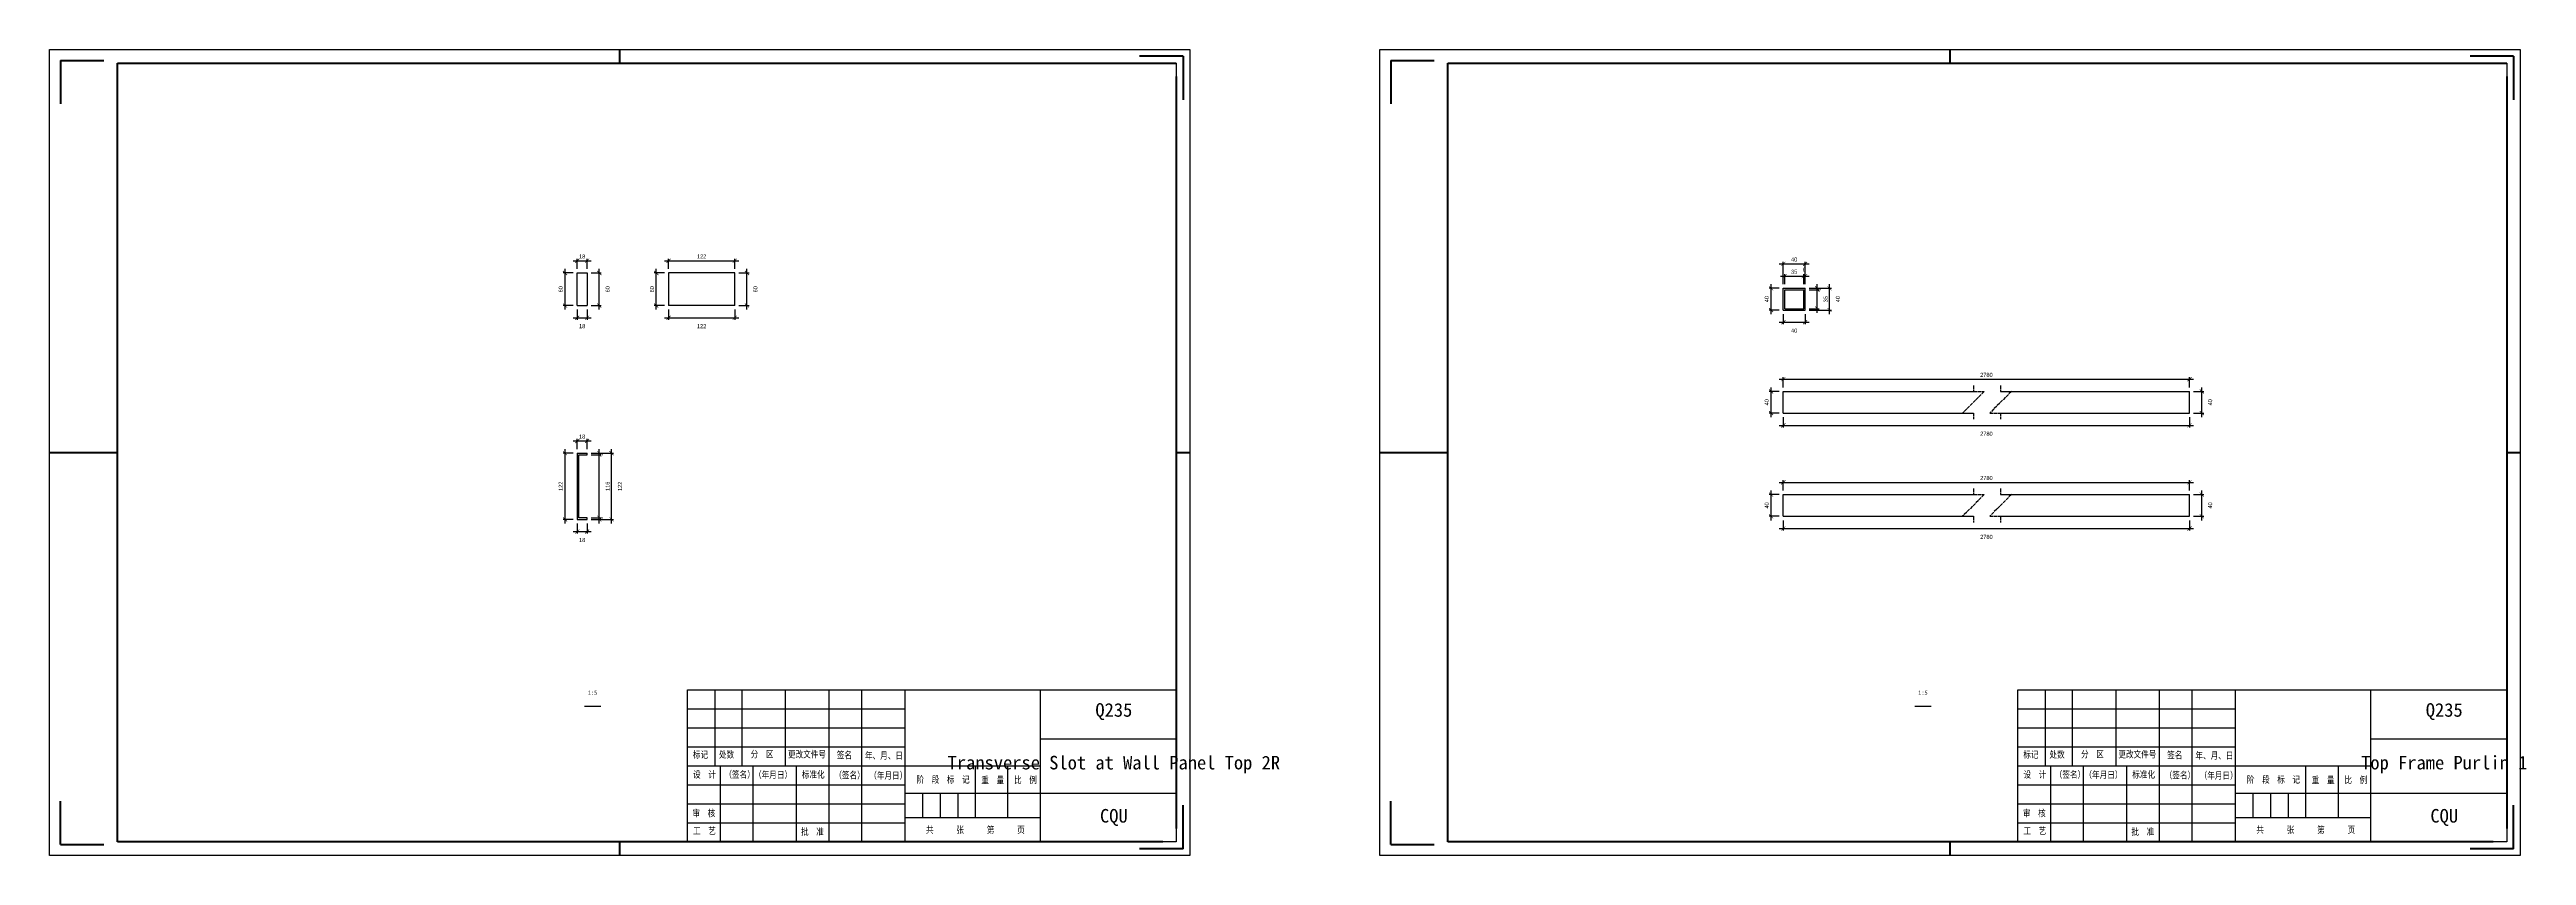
# Model space of a CAD drawing. Header units: millimetres. Extents: x 0 to 1925, y 0 to 4345.
# Drawn here: x 0 to 912, y 3303 to 3600 of the extents above; entities that cross this region are included whole.
import ezdxf

# ---------------------------------------------------------------- set-up
doc = ezdxf.new("R2010")
doc.units = ezdxf.units.MM
doc.linetypes.add('DASHED', pattern=[1.524, 1.27, -0.254])
doc.layers.add('总内框线', color=7, linetype='Continuous', lineweight=50)
doc.layers.add('总外框线', color=7, linetype='Continuous', lineweight=30)
doc.styles.add('OpenSansCondensed-Light', font='OpenSansCondensed-Light.ttf')
doc.styles.add('陈杰（2）', font='gbenor.shx', dxfattribs={"width": 0.8, "bigfont": 'gbcbig.shx'})
doc.dimstyles.new('EZDXF', dxfattribs={"dimtxt": 0.25, "dimasz": 0.175, "dimexe": 0.375, "dimexo": 0.125, "dimgap": 0.1, "dimtad": 1, "dimlfac": 100, "dimzin": 12, "dimdsep": 46, "dimtxsty": 'OpenSansCondensed-Light', "dimblk": 'ARCHTICK', "dimcen": 2.5, "dimazin": 3, "dimtfac": 0.5, "dimtmove": 2, "dimatfit": 3, "dimarcsym": 0})

# ---------------------------------------------------------------- blocks, each defined once
blk = doc.blocks.new('_ARCHTICK')
at = {"color": 0, "linetype": 'ByBlock', "const_width": 0.15}
blk.add_lwpolyline([(-0.5, -0.5), (0.5, 0.5)], dxfattribs=at)

msp = doc.modelspace()

# ---------------------------------------------------------------- linework, layer by layer
for p, q in [((415, 3595), (415, 3410)), ((905, 3595), (905, 3410)), ((194.37901, 3505.65), (194.37901, 3517.65)), ((194.37901, 3517.65), (197.97901, 3517.65)), ((197.97901, 3517.65), (197.97901, 3505.65)), ((252.37901, 3517.65), (227.97901, 3517.65)), ((227.97901, 3517.65), (227.97901, 3505.65)), ((252.37901, 3505.65), (252.37901, 3517.65)), ((194.37901, 3505.65), (197.97901, 3505.65)), ((252.37901, 3505.65), (227.97901, 3505.65)), ((638.57901, 3512), (646.57901, 3512)), ((638.57901, 3504), (638.57901, 3512)), ((638.57901, 3504), (646.57901, 3504)), ((639.07901, 3511.5), (646.07901, 3511.5)), ((639.07901, 3504.5), (639.07901, 3511.5)), ((639.07901, 3504.5), (646.07901, 3504.5)), ((646.07901, 3504.5), (646.07901, 3511.5)), ((646.57901, 3504), (646.57901, 3512)), ((638.57901, 3466), (638.57901, 3474)), ((638.57901, 3474), (708.57901, 3474)), ((718.57901, 3474), (788.17901, 3474)), ((788.17901, 3466), (788.17901, 3474)), ((638.57901, 3466), (708.57901, 3466)), ((718.57901, 3466), (788.17901, 3466)), ((194.37901, 3451.25), (197.97901, 3451.25)), ((194.37901, 3451.25), (194.37901, 3426.85)), ((194.97901, 3450.65), (197.97901, 3450.65)), ((194.97901, 3427.45), (194.97901, 3450.65)), ((197.97901, 3450.65), (197.97901, 3451.25)), ((638.57901, 3428), (638.57901, 3436)), ((638.57901, 3436), (708.57901, 3436)), ((718.57901, 3436), (788.17901, 3436)), ((788.17901, 3428), (788.17901, 3436)), ((194.37901, 3426.85), (197.97901, 3426.85)), ((197.97901, 3427.45), (194.97901, 3427.45)), ((197.97901, 3426.85), (197.97901, 3427.45)), ((638.57901, 3428), (708.57901, 3428)), ((718.57901, 3428), (788.17901, 3428)), ((197, 3358), (203, 3358)), ((235, 3364), (415, 3364)), ((235, 3308), (235, 3364)), ((245, 3364), (245, 3336)), ((255, 3364), (255, 3336)), ((271, 3364), (271, 3336)), ((287, 3364), (287, 3336)), ((299, 3364), (299, 3308)), ((315, 3364), (315, 3308)), ((365, 3308), (365, 3364)), ((415, 3364), (415, 3308)), ((687, 3358), (693, 3358)), ((725, 3364), (905, 3364)), ((725, 3308), (725, 3364)), ((735, 3364), (735, 3336)), ((745, 3364), (745, 3336)), ((761, 3364), (761, 3336)), ((777, 3364), (777, 3336)), ((789, 3364), (789, 3308)), ((805, 3364), (805, 3308)), ((855, 3308), (855, 3364)), ((905, 3364), (905, 3308)), ((235, 3357), (315, 3357)), ((235, 3350), (315, 3350)), ((725, 3357), (805, 3357)), ((725, 3350), (805, 3350)), ((235, 3343), (315, 3343)), ((365, 3346), (415, 3346)), ((725, 3343), (805, 3343)), ((855, 3346), (905, 3346)), ((235, 3336), (365, 3336)), ((247, 3336), (247, 3308)), ((259, 3336), (259, 3308)), ((275, 3336), (275, 3308)), ((287, 3336), (287, 3308)), ((341, 3317), (341, 3336)), ((353, 3317), (353, 3336)), ((725, 3336), (855, 3336)), ((737, 3336), (737, 3308)), ((749, 3336), (749, 3308)), ((765, 3336), (765, 3308)), ((777, 3336), (777, 3308)), ((831, 3317), (831, 3336)), ((843, 3317), (843, 3336)), ((235, 3329), (315, 3329)), ((235, 3322), (315, 3322)), ((315, 3326), (365, 3326)), ((321.5, 3326), (321.5, 3317)), ((328, 3326), (328, 3317)), ((334.5, 3326), (334.5, 3317)), ((365, 3326), (415, 3326)), ((725, 3329), (805, 3329)), ((725, 3322), (805, 3322)), ((805, 3326), (855, 3326)), ((811.5, 3326), (811.5, 3317)), ((818, 3326), (818, 3317)), ((824.5, 3326), (824.5, 3317)), ((855, 3326), (905, 3326)), ((235, 3315), (315, 3315)), ((315, 3317), (365, 3317)), ((725, 3315), (805, 3315)), ((805, 3317), (855, 3317)), ((415, 3308), (235, 3308)), ((905, 3308), (725, 3308))]:
    msp.add_line(p, q)
at = {"linetype": 'DASHED'}
for p, q in [((708.57901, 3476.25), (708.57901, 3474)), ((718.57901, 3476.25), (718.57901, 3474)), ((712.57901, 3474), (704.57901, 3466)), ((708.57901, 3474), (712.57901, 3474)), ((722.57901, 3474), (714.57901, 3466)), ((718.57901, 3474), (722.57901, 3474)), ((704.57901, 3466), (708.57901, 3466)), ((708.57901, 3466), (708.57901, 3463.75)), ((714.57901, 3466), (718.57901, 3466)), ((718.57901, 3466), (718.57901, 3463.75)), ((712.57901, 3436), (704.57901, 3428)), ((708.57901, 3438.25), (708.57901, 3436)), ((708.57901, 3436), (712.57901, 3436)), ((722.57901, 3436), (714.57901, 3428)), ((718.57901, 3438.25), (718.57901, 3436)), ((718.57901, 3436), (722.57901, 3436)), ((704.57901, 3428), (708.57901, 3428)), ((708.57901, 3428), (708.57901, 3425.75)), ((714.57901, 3428), (718.57901, 3428)), ((718.57901, 3428), (718.57901, 3425.75))]:
    msp.add_line(p, q, dxfattribs=at)
at = {"layer": '总内框线'}
for p, q in [((4, 3596), (4, 3580)), ((4, 3596), (20, 3596)), ((25, 3308), (25, 3595)), ((25, 3595), (415, 3595)), ((210, 3595), (210, 3600)), ((417.5, 3597.5), (401.5, 3597.5)), ((417.5, 3597.5), (417.5, 3581.5)), ((494, 3596), (494, 3580)), ((494, 3596), (510, 3596)), ((515, 3308), (515, 3595)), ((515, 3595), (905, 3595)), ((700, 3595), (700, 3600)), ((907.5, 3597.5), (891.5, 3597.5)), ((907.5, 3597.5), (907.5, 3581.5)), ((415, 3590), (415, 3313)), ((905, 3590), (905, 3313)), ((0, 3451.5), (25, 3451.5)), ((415, 3451.5), (420, 3451.5)), ((490, 3451.5), (515, 3451.5)), ((905, 3451.5), (910, 3451.5)), ((4, 3307), (4, 3323)), ((417.5, 3305.5), (417.5, 3321.5)), ((494, 3307), (494, 3323)), ((907.5, 3305.5), (907.5, 3321.5)), ((4, 3307), (20, 3307)), ((410, 3308), (25, 3308)), ((210, 3303), (210, 3308)), ((417.5, 3305.5), (401.5, 3305.5)), ((494, 3307), (510, 3307)), ((900, 3308), (515, 3308)), ((700, 3303), (700, 3308)), ((907.5, 3305.5), (891.5, 3305.5))]:
    msp.add_line(p, q, dxfattribs=at)
at = {"layer": '总外框线'}
for p, q in [((0, 3303), (0, 3600)), ((0, 3600), (420, 3600)), ((420, 3600), (420, 3303)), ((490, 3303), (490, 3600)), ((490, 3600), (910, 3600)), ((910, 3600), (910, 3303)), ((420, 3303), (0, 3303)), ((910, 3303), (490, 3303))]:
    msp.add_line(p, q, dxfattribs=at)

# ---------------------------------------------------------------- texts
at = {"attachment_point": 5}
for s, insert, char_height in [('1:5', (200, 3363), 1.5), ('Q235', (392, 3356), 5), ('1:5', (690, 3363), 1.5), ('Q235', (882, 3356), 5), ('Transverse Slot at Wall Panel Top 2R', (392, 3336.5), 5), ('Top Frame Purlin 1', (882, 3336.5), 5), ('CQU', (392, 3317), 5), ('CQU', (882, 3317), 5)]:
    msp.add_mtext(s, dxfattribs=dict(at, insert=insert, char_height=char_height))
at = {"char_height": 2.5, "width": 93.0192856, "attachment_point": 1, "style": '陈杰（2）'}
for s, insert in [('{\\fSimSun|b0|i0|c134|p2;标记}', (236.95482, 3341.44053)), ('{\\fSimSun|b0|i0|c134|p2;处数}', (246.57596, 3341.45543)), ('{\\fSimSun|b0|i0|c134|p2;分\u3000区}', (258.23692, 3341.57959)), ('{\\fSimSun|b0|i0|c134|p2;更改文件号}', (271.97169, 3341.52496)), ('{\\fSimSun|b0|i0|c134|p2;签名}', (289.95608, 3341.2667)), ('{\\fSimSun|b0|i0|c134|p2;年、月、日}', (300.35064, 3341.07301)), ('{\\fSimSun|b0|i0|c134|p2;标记}', (726.95482, 3341.44053)), ('{\\fSimSun|b0|i0|c134|p2;处数}', (736.57596, 3341.45543)), ('{\\fSimSun|b0|i0|c134|p2;分\u3000区}', (748.23692, 3341.57959)), ('{\\fSimSun|b0|i0|c134|p2;更改文件号}', (761.97169, 3341.52496)), ('{\\fSimSun|b0|i0|c134|p2;签名}', (779.95608, 3341.2667)), ('{\\fSimSun|b0|i0|c134|p2;年、月、日}', (790.35064, 3341.07301)), ('{\\fSimSun|b0|i0|c134|p2;设\u3000计}', (237.01432, 3334.10007)), ('{\\fSimSun|b0|i0|c134|p2;（签名）}', (248.55629, 3334.10007)), ('{\\fSimSun|b0|i0|c134|p2;\u3000（年月日）}', (256.68156, 3333.98584)), ('{\\fSimSun|b0|i0|c134|p2;标准化}', (277.08823, 3334.08517)), ('{\\fSimSun|b0|i0|c134|p2;（签名）}', (289.05516, 3333.83685)), ('{\\fSimSun|b0|i0|c134|p2;（年月日）}', (301.923, 3333.73752)), ('{\\fSimSun|b0|i0|c134|p2;阶\u3000段\u3000标\u3000记}', (319.30395, 3332.25254)), ('{\\fSimSun|b0|i0|c134|p2;重\u3000量}', (343.18681, 3332.02408)), ('{\\fSimSun|b0|i0|c134|p2;比\u3000例}', (355.23873, 3332.09361)), ('{\\fSimSun|b0|i0|c134|p2;设\u3000计}', (727.01432, 3334.10007)), ('{\\fSimSun|b0|i0|c134|p2;（签名）}', (738.55629, 3334.10007)), ('{\\fSimSun|b0|i0|c134|p2;\u3000（年月日）}', (746.68156, 3333.98584)), ('{\\fSimSun|b0|i0|c134|p2;标准化}', (767.08823, 3334.08517)), ('{\\fSimSun|b0|i0|c134|p2;（签名）}', (779.05516, 3333.83685)), ('{\\fSimSun|b0|i0|c134|p2;（年月日）}', (791.923, 3333.73752)), ('{\\fSimSun|b0|i0|c134|p2;阶\u3000段\u3000标\u3000记}', (809.30395, 3332.25254)), ('{\\fSimSun|b0|i0|c134|p2;重\u3000量}', (833.18681, 3332.02408)), ('{\\fSimSun|b0|i0|c134|p2;比\u3000例}', (845.23873, 3332.09361)), ('{\\fSimSun|b0|i0|c134|p2;审\u3000核}', (236.81034, 3319.83138)), ('{\\fSimSun|b0|i0|c134|p2;工\u3000艺}', (237.01432, 3313.34515)), ('{\\fSimSun|b0|i0|c134|p2;批\u3000准}', (276.78226, 3313.0273)), ('{\\fSimSun|b0|i0|c134|p2;共\u3000\u3000\u3000张\u3000\u3000\u3000第\u3000\u3000\u3000页}', (322.79713, 3313.72757)), ('{\\fSimSun|b0|i0|c134|p2;审\u3000核}', (726.81034, 3319.83138)), ('{\\fSimSun|b0|i0|c134|p2;工\u3000艺}', (727.01432, 3313.34515)), ('{\\fSimSun|b0|i0|c134|p2;批\u3000准}', (766.78226, 3313.0273)), ('{\\fSimSun|b0|i0|c134|p2;共\u3000\u3000\u3000张\u3000\u3000\u3000第\u3000\u3000\u3000页}', (812.79713, 3313.72757))]:
    msp.add_mtext(s, dxfattribs=dict(at, insert=insert))

# ---------------------------------------------------------------- dimensions: what is measured, and where the dimension line sits
for base, p1, p2, location, override in [((194.37901, 3522.15), (194.37901, 3517.65), (197.97901, 3517.65), (196.17901, 3523.75), {"dimtxt": 1.5, "dimasz": 1.5, "dimexe": 0.75, "dimexo": 1.5, "dimtad": 1, "dimlfac": 5, "dimblk": 'ARCHTICK', "dimsah": 0, "dimtsz": 0, "dimdle": 1.5, "dimtmove": 2}), ((227.97901, 3522.15), (227.97901, 3517.65), (252.37901, 3517.65), (240.17901, 3523.75), {"dimtxt": 1.5, "dimasz": 1.5, "dimexe": 0.75, "dimexo": 1.5, "dimtad": 1, "dimlfac": 5, "dimblk": 'ARCHTICK', "dimsah": 0, "dimtsz": 0, "dimdle": 1.5, "dimtmove": 2}), ((639.07901, 3516.5), (639.07901, 3512), (646.07901, 3512), (642.57901, 3518.1), {"dimtxt": 1.5, "dimasz": 1.5, "dimexe": 0.75, "dimexo": 1.5, "dimtad": 1, "dimlfac": 5, "dimblk": 'ARCHTICK', "dimsah": 0, "dimtsz": 0, "dimdle": 1.5, "dimtmove": 2}), ((194.37901, 3501.15), (194.37901, 3505.65), (197.97901, 3505.65), (196.17901, 3498.05), {"dimtxt": 1.5, "dimasz": 1.5, "dimexe": 0.75, "dimexo": 1.5, "dimtad": 4, "dimlfac": 5, "dimblk": 'ARCHTICK', "dimsah": 0, "dimtsz": 0, "dimdle": 1.5, "dimtmove": 2}), ((227.97901, 3501.15), (227.97901, 3505.65), (252.37901, 3505.65), (240.17901, 3498.05), {"dimtxt": 1.5, "dimasz": 1.5, "dimexe": 0.75, "dimexo": 1.5, "dimtad": 4, "dimlfac": 5, "dimblk": 'ARCHTICK', "dimsah": 0, "dimtsz": 0, "dimdle": 1.5, "dimtmove": 2}), ((194.37901, 3455.75), (194.37901, 3451.25), (197.97901, 3451.25), (196.17901, 3457.35), {"dimtxt": 1.5, "dimasz": 1.5, "dimexe": 0.75, "dimexo": 1.5, "dimtad": 1, "dimlfac": 5, "dimblk": 'ARCHTICK', "dimsah": 0, "dimtsz": 0, "dimdle": 1.5, "dimtmove": 2}), ((194.37901, 3422.35), (194.37901, 3426.85), (197.97901, 3426.85), (196.17901, 3419.25), {"dimtxt": 1.5, "dimasz": 1.5, "dimexe": 0.75, "dimexo": 1.5, "dimtad": 4, "dimlfac": 5, "dimblk": 'ARCHTICK', "dimsah": 0, "dimtsz": 0, "dimdle": 1.5, "dimtmove": 2})]:
    msp.add_linear_dim(base=base, p1=p1, p2=p2, location=location, dimstyle='EZDXF', override=override).render()
for base, p1, p2, location, text, override in [((638.57901, 3521), (638.57901, 3512), (646.57901, 3512), (642.57901, 3522.6), '40', {"dimtxt": 1.5, "dimasz": 1.5, "dimexe": 0.75, "dimexo": 1.5, "dimtad": 1, "dimlfac": 5, "dimblk": 'ARCHTICK', "dimsah": 0, "dimtsz": 0, "dimdle": 1.5, "dimtmove": 2}), ((646.07901, 3516.5), (646.07901, 3512), (646.57901, 3512), (646.32901, 3518.85), '0', {"dimtxt": 1.5, "dimasz": 1.5, "dimexe": 0.75, "dimexo": 1.5, "dimtad": 1, "dimlfac": 5, "dimblk": 'ARCHTICK', "dimsah": 0, "dimtsz": 0, "dimdle": 1.5, "dimtmove": 2}), ((638.57901, 3499.5), (638.57901, 3504), (646.57901, 3504), (642.57901, 3496.4), '40', {"dimtxt": 1.5, "dimasz": 1.5, "dimexe": 0.75, "dimexo": 1.5, "dimtad": 4, "dimlfac": 5, "dimblk": 'ARCHTICK', "dimsah": 0, "dimtsz": 0, "dimdle": 1.5, "dimtmove": 2}), ((638.57901, 3478.5), (638.57901, 3474), (788.17901, 3474), (713.37901, 3480.1), '2780', {"dimtxt": 1.5, "dimasz": 1.5, "dimexe": 0.75, "dimexo": 1.5, "dimtad": 1, "dimlfac": 5, "dimblk": 'ARCHTICK', "dimsah": 0, "dimtsz": 0, "dimdle": 1.5, "dimtmove": 2}), ((638.57901, 3461.5), (638.57901, 3466), (788.17901, 3466), (713.37901, 3458.4), '2780', {"dimtxt": 1.5, "dimasz": 1.5, "dimexe": 0.75, "dimexo": 1.5, "dimtad": 4, "dimlfac": 5, "dimblk": 'ARCHTICK', "dimsah": 0, "dimtsz": 0, "dimdle": 1.5, "dimtmove": 2}), ((638.57901, 3440.5), (638.57901, 3436), (788.17901, 3436), (713.37901, 3442.1), '2780', {"dimtxt": 1.5, "dimasz": 1.5, "dimexe": 0.75, "dimexo": 1.5, "dimtad": 1, "dimlfac": 5, "dimblk": 'ARCHTICK', "dimsah": 0, "dimtsz": 0, "dimdle": 1.5, "dimtmove": 2}), ((638.57901, 3423.5), (638.57901, 3428), (788.17901, 3428), (713.37901, 3420.4), '2780', {"dimtxt": 1.5, "dimasz": 1.5, "dimexe": 0.75, "dimexo": 1.5, "dimtad": 4, "dimlfac": 5, "dimblk": 'ARCHTICK', "dimsah": 0, "dimtsz": 0, "dimdle": 1.5, "dimtmove": 2})]:
    msp.add_linear_dim(base=base, p1=p1, p2=p2, location=location, text=text, dimstyle='EZDXF', override=override).render()
for base, p1, p2, location, override in [((189.87901, 3505.65), (194.37901, 3505.65), (194.37901, 3517.65), (188.27901, 3511.65), {"dimtxt": 1.5, "dimasz": 1.5, "dimexe": 0.75, "dimexo": 1.5, "dimtad": 1, "dimlfac": 5, "dimblk": 'ARCHTICK', "dimsah": 0, "dimtsz": 0, "dimdle": 1.5, "dimtmove": 2}), ((202.47901, 3505.65), (197.97901, 3505.65), (197.97901, 3517.65), (205.57901, 3511.65), {"dimtxt": 1.5, "dimasz": 1.5, "dimexe": 0.75, "dimexo": 1.5, "dimtad": 4, "dimlfac": 5, "dimblk": 'ARCHTICK', "dimsah": 0, "dimtsz": 0, "dimdle": 1.5, "dimtmove": 2}), ((223.47901, 3505.65), (227.97901, 3505.65), (227.97901, 3517.65), (221.87901, 3511.65), {"dimtxt": 1.5, "dimasz": 1.5, "dimexe": 0.75, "dimexo": 1.5, "dimtad": 1, "dimlfac": 5, "dimblk": 'ARCHTICK', "dimsah": 0, "dimtsz": 0, "dimdle": 1.5, "dimtmove": 2}), ((256.87901, 3505.65), (252.37901, 3505.65), (252.37901, 3517.65), (259.97901, 3511.65), {"dimtxt": 1.5, "dimasz": 1.5, "dimexe": 0.75, "dimexo": 1.5, "dimtad": 4, "dimlfac": 5, "dimblk": 'ARCHTICK', "dimsah": 0, "dimtsz": 0, "dimdle": 1.5, "dimtmove": 2}), ((651.07901, 3504.5), (646.57901, 3504.5), (646.57901, 3511.5), (654.17901, 3508), {"dimtxt": 1.5, "dimasz": 1.5, "dimexe": 0.75, "dimexo": 1.5, "dimtad": 4, "dimlfac": 5, "dimblk": 'ARCHTICK', "dimsah": 0, "dimtsz": 0, "dimdle": 1.5, "dimtmove": 2}), ((189.87901, 3426.85), (194.37901, 3426.85), (194.37901, 3451.25), (188.27901, 3439.05), {"dimtxt": 1.5, "dimasz": 1.5, "dimexe": 0.75, "dimexo": 1.5, "dimtad": 1, "dimlfac": 5, "dimblk": 'ARCHTICK', "dimsah": 0, "dimtsz": 0, "dimdle": 1.5, "dimtmove": 2}), ((202.47901, 3450.65), (197.97901, 3450.65), (197.97901, 3451.25), (203.12901, 3450.95), {"dimtxt": 1.5, "dimasz": 1.5, "dimexe": 0.75, "dimexo": 1.5, "dimtad": 4, "dimlfac": 5, "dimblk": 'ARCHTICK', "dimsah": 0, "dimtsz": 0, "dimdle": 1.5, "dimtmove": 2}), ((206.97901, 3426.85), (197.97901, 3426.85), (197.97901, 3451.25), (210.07901, 3439.05), {"dimtxt": 1.5, "dimasz": 1.5, "dimexe": 0.75, "dimexo": 1.5, "dimtad": 4, "dimlfac": 5, "dimblk": 'ARCHTICK', "dimsah": 0, "dimtsz": 0, "dimdle": 1.5, "dimtmove": 2}), ((202.47901, 3427.45), (197.97901, 3427.45), (197.97901, 3450.65), (205.57901, 3439.05), {"dimtxt": 1.5, "dimasz": 1.5, "dimexe": 0.75, "dimexo": 1.5, "dimtad": 4, "dimlfac": 5, "dimblk": 'ARCHTICK', "dimsah": 0, "dimtsz": 0, "dimdle": 1.5, "dimtmove": 2}), ((202.47901, 3426.85), (197.97901, 3426.85), (197.97901, 3427.45), (203.12901, 3427.15), {"dimtxt": 1.5, "dimasz": 1.5, "dimexe": 0.75, "dimexo": 1.5, "dimtad": 4, "dimlfac": 5, "dimblk": 'ARCHTICK', "dimsah": 0, "dimtsz": 0, "dimdle": 1.5, "dimtmove": 2})]:
    msp.add_linear_dim(base=base, p1=p1, p2=p2, angle=90, location=location, dimstyle='EZDXF', override=override).render()
for base, p1, p2, location, text, override in [((634.07901, 3504), (638.57901, 3504), (638.57901, 3512), (632.47901, 3508), '40', {"dimtxt": 1.5, "dimasz": 1.5, "dimexe": 0.75, "dimexo": 1.5, "dimtad": 1, "dimlfac": 5, "dimblk": 'ARCHTICK', "dimsah": 0, "dimtsz": 0, "dimdle": 1.5, "dimtmove": 2}), ((651.07901, 3511.5), (646.57901, 3511.5), (646.57901, 3512), (651.72901, 3511.75), '0', {"dimtxt": 1.5, "dimasz": 1.5, "dimexe": 0.75, "dimexo": 1.5, "dimtad": 4, "dimlfac": 5, "dimblk": 'ARCHTICK', "dimsah": 0, "dimtsz": 0, "dimdle": 1.5, "dimtmove": 2}), ((655.57901, 3504), (646.57901, 3504), (646.57901, 3512), (658.67901, 3508), '40', {"dimtxt": 1.5, "dimasz": 1.5, "dimexe": 0.75, "dimexo": 1.5, "dimtad": 4, "dimlfac": 5, "dimblk": 'ARCHTICK', "dimsah": 0, "dimtsz": 0, "dimdle": 1.5, "dimtmove": 2}), ((634.07901, 3466), (638.57901, 3466), (638.57901, 3474), (632.47901, 3470), '40', {"dimtxt": 1.5, "dimasz": 1.5, "dimexe": 0.75, "dimexo": 1.5, "dimtad": 1, "dimlfac": 5, "dimblk": 'ARCHTICK', "dimsah": 0, "dimtsz": 0, "dimdle": 1.5, "dimtmove": 2}), ((792.67901, 3466), (788.17901, 3466), (788.17901, 3474), (795.77901, 3470), '40', {"dimtxt": 1.5, "dimasz": 1.5, "dimexe": 0.75, "dimexo": 1.5, "dimtad": 4, "dimlfac": 5, "dimblk": 'ARCHTICK', "dimsah": 0, "dimtsz": 0, "dimdle": 1.5, "dimtmove": 2}), ((634.07901, 3428), (638.57901, 3428), (638.57901, 3436), (632.47901, 3432), '40', {"dimtxt": 1.5, "dimasz": 1.5, "dimexe": 0.75, "dimexo": 1.5, "dimtad": 1, "dimlfac": 5, "dimblk": 'ARCHTICK', "dimsah": 0, "dimtsz": 0, "dimdle": 1.5, "dimtmove": 2}), ((792.67901, 3428), (788.17901, 3428), (788.17901, 3436), (795.77901, 3432), '40', {"dimtxt": 1.5, "dimasz": 1.5, "dimexe": 0.75, "dimexo": 1.5, "dimtad": 4, "dimlfac": 5, "dimblk": 'ARCHTICK', "dimsah": 0, "dimtsz": 0, "dimdle": 1.5, "dimtmove": 2})]:
    msp.add_linear_dim(base=base, p1=p1, p2=p2, angle=90, location=location, text=text, dimstyle='EZDXF', override=override).render()

doc.saveas('drawing.dxf')
